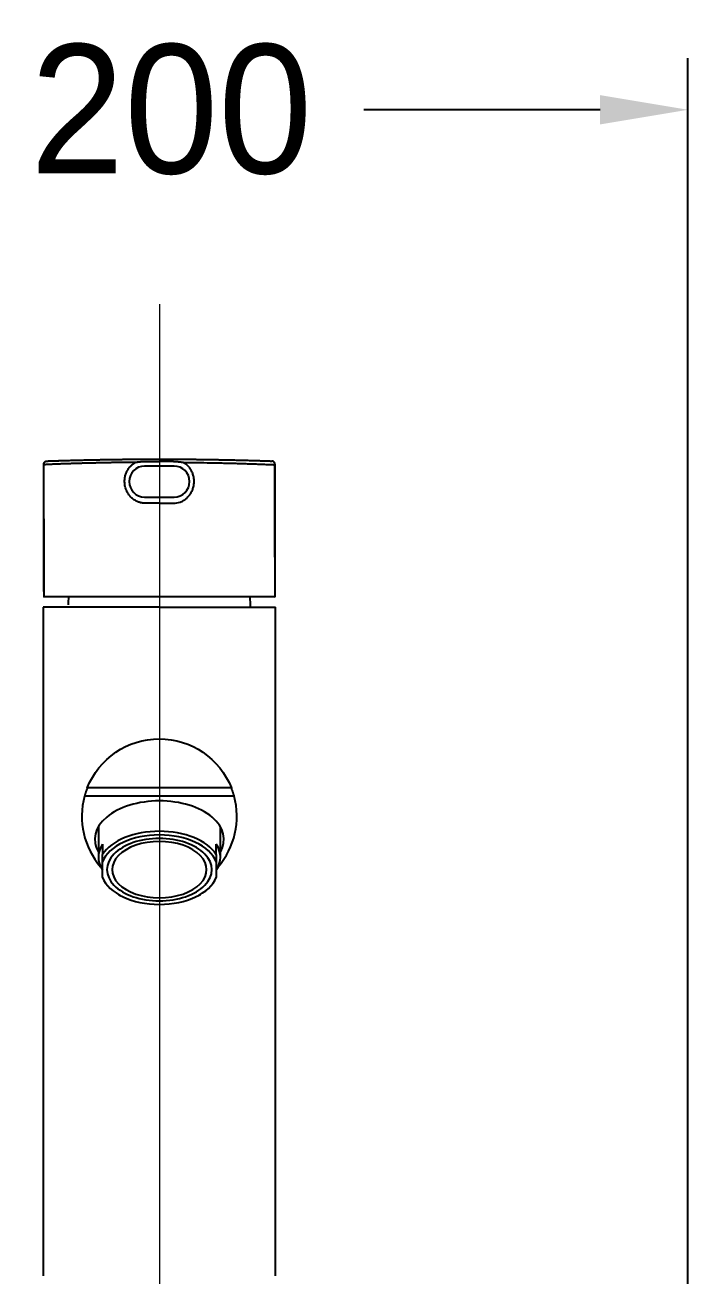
# Model space of a CAD drawing. Header units: millimetres. Extents: x 0 to 3746, y -67 to 2530.
# Drawn here: x 2378.7 to 2507, y 968.7 to 1210.9 of the extents above; entities that cross this region are included whole.
import ezdxf
from ezdxf.lldxf.tags import DXFTag

# ---------------------------------------------------------------- set-up
doc = ezdxf.new("R2010")
doc.units = ezdxf.units.MM
for name, color, linetype in [('내부선 및 부속', 4, 'Continuous'), ('중심선', 1, 'DASHED'), ('치수선', 7, 'Continuous')]:
    doc.layers.add(name, color=color, linetype=linetype)
doc.styles.add('____', font='')
doc.styles.get('____').set_extended_font_data('굴림')
tags = doc.linetypes.add('DASHED', pattern=[25.72, 12.86, -12.86]).pattern_tags.tags
tags[6:7] = [DXFTag(74, 4), DXFTag(75, 0), DXFTag(340, '0'), DXFTag(46, 0.0), DXFTag(50, 0.0), DXFTag(44, 0.0), DXFTag(45, 0.0)]
tags[4:5] = [DXFTag(74, 4), DXFTag(75, 0), DXFTag(340, '0'), DXFTag(46, 0.0), DXFTag(50, 0.0), DXFTag(44, 0.0), DXFTag(45, 0.0)]
doc.dimstyles.new('MSADIM', dxfattribs={"dimtxt": 33, "dimasz": 17, "dimexe": 10, "dimexo": 7.5, "dimgap": 10, "dimtad": 0, "dimtih": 1, "dimtoh": 1, "dimdec": 0, "dimzin": 1, "dimdsep": 46, "dimtxsty": '____', "dimcen": 11.25, "dimadec": 0, "dimazin": 0, "dimtfac": 1, "dimtdec": 0, "dimtix": 1, "dimtmove": 0, "dimatfit": 3, "dimfxl": 0, "dimtolj": 1, "dimtzin": 1, "dimarcsym": 0})

# ---------------------------------------------------------------- blocks, each defined once
blk = doc.blocks.new('*D4')
at = {"layer": '치수선', "color": 0, "linetype": 'Continuous', "lineweight": -2}
for p, q in [((2307.05, 936.34), (2307.05, 1204.47)), ((2507.05, 936.34), (2507.05, 1204.47)), ((2324.05, 1194.47), (2369.75, 1194.47)), ((2490.05, 1194.47), (2444.34, 1194.47))]:
    blk.add_line(p, q, dxfattribs=at)
at = {"layer": '치수선', "color": 0, "linetype": 'Continuous'}
for points in [[(2324.05, 1197.3), (2324.05, 1191.63), (2307.05, 1194.47)], [(2490.05, 1197.3), (2490.05, 1191.63), (2507.05, 1194.47)]]:
    blk.add_solid(points, dxfattribs=at)
at = {"layer": '치수선', "color": 0, "linetype": 'Continuous', "insert": (2407.05, 1194.47), "char_height": 25, "attachment_point": 5, "style": '____'}
blk.add_mtext('\\A1;200', dxfattribs=at)

msp = doc.modelspace()

# ---------------------------------------------------------------- linework, layer by layer
at = {"layer": '내부선 및 부속', "extrusion": (-1, -2.22045e-16, 6.12323e-17)}
for p, q in [((2382.97, 1126.47), (2382.97, 1126.47)), ((2426.51, 1126.47), (2426.51, 1126.47)), ((2407.59, 1125.49), (2401.89, 1125.49)), ((2401.89, 1119.49), (2407.59, 1119.49)), ((2404.74, 1098.19), (2382.24, 1098.19)), ((2382.24, 1098.19), (2382.24, 968.73)), ((2404.74, 1098.19), (2427.24, 1098.19)), ((2427.24, 968.73), (2427.24, 1098.19)), ((2418.69, 1063.2), (2390.79, 1063.2)), ((2419.23, 1061.59), (2390.26, 1061.59)), ((2392.94, 1055.7), (2392.94, 1049.79)), ((2416.54, 1049.79), (2416.54, 1055.7)), ((2393.74, 1052.33), (2393.74, 1050.32)), ((2415.74, 1050.32), (2415.74, 1052.33)), ((2393.74, 1045.84), (2393.74, 1048.92)), ((2415.74, 1048.92), (2415.74, 1045.84)), ((2396.81, 1042.58), (2397.15, 1042.39)), ((2412.33, 1042.39), (2412.67, 1042.58))]:
    msp.add_line(p, q, dxfattribs=at)
at = {"layer": '내부선 및 부속'}
for centre, radius, start, end in [((2401.89, 1122.49), 3, 90, 180), ((2407.59, 1122.49), 3, 0, 90), ((2401.89, 1122.49), 3, 180, 270), ((2407.59, 1122.49), 3, 270, 0), ((2415.45, 1098.09), 28.36, 175.7274, 178.8354), ((2394.03, 1098.09), 28.36, 0, 4.2714), ((2415.45, 1098.09), 28.36, 179.4001, 180), ((2404.74, 1057.69), 15, 164.9433, 220.7087), ((2404.74, 1057.69), 15, 319.2913, 15.0567)]:
    msp.add_arc(centre, radius, start, end, dxfattribs=at)
at = {"layer": '내부선 및 부속', "extrusion": (-6.12323e-17, -1.35963e-32, -1)}
for start, end in [(21.5255, 90), (90, 158.4745)]:
    msp.add_arc((-2404.74, 1057.69), 15, start, end, dxfattribs=at)
at = {"layer": '내부선 및 부속'}
for centre, major_axis, start_param, end_param in [((2404.74, 1053.24), (-12.5, 0), 4.712389, 6.619385), ((2404.74, 1053.24), (-12.5, 0), 2.805393, 4.712389), ((2404.74, 1047.78), (-11.8, 0), 4.712389, 5.912843), ((2404.74, 1047.38), (11.3, 0), 0.230941, 2.910651), ((2404.74, 1047.38), (10.15, 0), 1.570796, 4.712389), ((2404.74, 1047.78), (-11.8, 0), 3.511935, 4.712389), ((2404.74, 1047.38), (-10.15, 0), 1.570796, 4.712389), ((2404.74, 1049.79), (-11.8, 0), 5.912843, 6.653528), ((2404.74, 1047.38), (9.15, 0), 1.570796, 4.712389), ((2404.74, 1047.38), (-9.15, 0), 1.570796, 4.712389), ((2404.74, 1049.79), (-11.8, 0), 2.77125, 3.511935), ((2404.74, 1047.38), (11.3, 0), 3.372534, 6.052244), ((2404.74, 1047.78), (-11.8, 0), 0.834172, 0.834187), ((2404.74, 1047.78), (-11.8, 0), 2.307406, 2.30742)]:
    msp.add_ellipse(centre, major_axis=major_axis, ratio=0.595228, start_param=start_param, end_param=end_param, dxfattribs=at)
for points, knots in [([(2382.39, 1125.87), (2382.39, 1125.87), (2382.39, 1125.88), (2382.39, 1125.89), (2382.39, 1125.91), (2382.39, 1125.92), (2382.39, 1125.93), (2382.39, 1125.94), (2382.4, 1125.96), (2382.4, 1125.97), (2382.4, 1125.98), (2382.4, 1125.99), (2382.41, 1126), (2382.41, 1126.02), (2382.41, 1126.03), (2382.42, 1126.04), (2382.42, 1126.05), (2382.42, 1126.07), (2382.43, 1126.08), (2382.43, 1126.09), (2382.44, 1126.1), (2382.44, 1126.12), (2382.45, 1126.13), (2382.45, 1126.14), (2382.46, 1126.15), (2382.47, 1126.16), (2382.47, 1126.17), (2382.48, 1126.19), (2382.49, 1126.2), (2382.5, 1126.21), (2382.5, 1126.22), (2382.51, 1126.23), (2382.52, 1126.24), (2382.53, 1126.25), (2382.54, 1126.26), (2382.55, 1126.27), (2382.55, 1126.28), (2382.56, 1126.29), (2382.58, 1126.3), (2382.59, 1126.31), (2382.6, 1126.32), (2382.61, 1126.33), (2382.63, 1126.35), (2382.64, 1126.36), (2382.66, 1126.37), (2382.67, 1126.38), (2382.69, 1126.39), (2382.71, 1126.4), (2382.72, 1126.41), (2382.74, 1126.42), (2382.76, 1126.43), (2382.78, 1126.43), (2382.81, 1126.44), (2382.83, 1126.45), (2382.85, 1126.45), (2382.87, 1126.46), (2382.9, 1126.46), (2382.92, 1126.47), (2382.94, 1126.47), (2382.96, 1126.47), (2382.97, 1126.47)], [0, 0, 0, 0, 0.012764, 0.025613, 0.038546, 0.051561, 0.064659, 0.077839, 0.091102, 0.104447, 0.117876, 0.13139, 0.144988, 0.158669, 0.172428, 0.186262, 0.200166, 0.214137, 0.22817, 0.242262, 0.256408, 0.270605, 0.284848, 0.299135, 0.313462, 0.327825, 0.342221, 0.356647, 0.371101, 0.385579, 0.400079, 0.4146, 0.429139, 0.443696, 0.458268, 0.472854, 0.487452, 0.50302, 0.51932, 0.536344, 0.554085, 0.572531, 0.591669, 0.611483, 0.631954, 0.653061, 0.67478, 0.697081, 0.719933, 0.743303, 0.767167, 0.791509, 0.816307, 0.841538, 0.867172, 0.893176, 0.919511, 0.946129, 0.972979, 1, 1, 1, 1]), ([(2382.39, 1125.87), (2382.39, 1125.87), (2382.39, 1125.88), (2382.39, 1125.89), (2382.39, 1125.91), (2382.39, 1125.92), (2382.39, 1125.93), (2382.39, 1125.94), (2382.4, 1125.96), (2382.4, 1125.97), (2382.4, 1125.98), (2382.4, 1125.99), (2382.41, 1126.01), (2382.41, 1126.02), (2382.41, 1126.03), (2382.42, 1126.04), (2382.42, 1126.05), (2382.42, 1126.07), (2382.43, 1126.08), (2382.43, 1126.09), (2382.44, 1126.1), (2382.44, 1126.12), (2382.45, 1126.13), (2382.45, 1126.14), (2382.46, 1126.15), (2382.47, 1126.16), (2382.47, 1126.17), (2382.48, 1126.19), (2382.49, 1126.2), (2382.49, 1126.21), (2382.5, 1126.22), (2382.51, 1126.23), (2382.52, 1126.24), (2382.53, 1126.25), (2382.54, 1126.26), (2382.55, 1126.27), (2382.56, 1126.29), (2382.6, 1126.32), (2382.64, 1126.36), (2382.69, 1126.39), (2382.73, 1126.41), (2382.76, 1126.43), (2382.79, 1126.43), (2382.81, 1126.44), (2382.83, 1126.45), (2382.85, 1126.45), (2382.88, 1126.46), (2382.9, 1126.46), (2382.92, 1126.47), (2382.95, 1126.47), (2382.96, 1126.47), (2382.97, 1126.47)], [0, 0, 0, 0, 0.013002, 0.026054, 0.039157, 0.052311, 0.065518, 0.078777, 0.092088, 0.105453, 0.118872, 0.132344, 0.145872, 0.159454, 0.173092, 0.186785, 0.200535, 0.214342, 0.228206, 0.242127, 0.256106, 0.270143, 0.284239, 0.298395, 0.312609, 0.326883, 0.341218, 0.355613, 0.370069, 0.384586, 0.399165, 0.413806, 0.428509, 0.443274, 0.458103, 0.472994, 0.48795, 0.550223, 0.613074, 0.67652, 0.740579, 0.766472, 0.792376, 0.81829, 0.844216, 0.870152, 0.896099, 0.922058, 0.948027, 0.974008, 1, 1, 1, 1]), ([(2400.14, 1126.22), (2400.11, 1126.22), (2400.06, 1126.22), (2399.97, 1126.22), (2399.89, 1126.22), (2399.81, 1126.22), (2399.73, 1126.22), (2399.65, 1126.22), (2399.57, 1126.21), (2399.49, 1126.21), (2399.41, 1126.21), (2399.32, 1126.21), (2399.24, 1126.21), (2399.16, 1126.21), (2399.07, 1126.21), (2398.99, 1126.21), (2398.91, 1126.21), (2398.82, 1126.21), (2398.74, 1126.21), (2398.65, 1126.2), (2398.57, 1126.2), (2398.48, 1126.2), (2398.4, 1126.2), (2398.31, 1126.2), (2398.23, 1126.2), (2398.14, 1126.2), (2398.06, 1126.2), (2397.97, 1126.2), (2397.88, 1126.19), (2397.8, 1126.19), (2397.71, 1126.19), (2397.62, 1126.19), (2397.53, 1126.19), (2397.45, 1126.19), (2397.36, 1126.19), (2397.27, 1126.19), (2397.18, 1126.18), (2397.09, 1126.18), (2397, 1126.18), (2396.91, 1126.18), (2396.83, 1126.18), (2396.74, 1126.18), (2396.65, 1126.18), (2396.56, 1126.17), (2396.47, 1126.17), (2396.38, 1126.17), (2396.29, 1126.17), (2396.2, 1126.17), (2396.1, 1126.17), (2396.01, 1126.17), (2395.92, 1126.16), (2395.83, 1126.16), (2395.74, 1126.16), (2395.65, 1126.16), (2395.56, 1126.16), (2395.46, 1126.16), (2395.37, 1126.15), (2395.28, 1126.15), (2395.19, 1126.15), (2395.09, 1126.15), (2395, 1126.15), (2394.91, 1126.15), (2394.81, 1126.14), (2394.72, 1126.14), (2394.63, 1126.14), (2394.53, 1126.14), (2394.44, 1126.14), (2394.35, 1126.13), (2394.25, 1126.13), (2394.16, 1126.13), (2394.06, 1126.13), (2393.97, 1126.13), (2393.87, 1126.13), (2393.78, 1126.12), (2393.68, 1126.12), (2393.59, 1126.12), (2393.49, 1126.12), (2393.4, 1126.12), (2393.3, 1126.11), (2393.21, 1126.11), (2393.11, 1126.11), (2393.02, 1126.11), (2392.92, 1126.1), (2392.83, 1126.1), (2392.73, 1126.1), (2392.63, 1126.1), (2392.54, 1126.1), (2392.44, 1126.09), (2392.34, 1126.09), (2392.25, 1126.09), (2392.15, 1126.09), (2392.06, 1126.08), (2391.96, 1126.08), (2391.86, 1126.08), (2391.77, 1126.08), (2391.67, 1126.08), (2391.57, 1126.07), (2391.48, 1126.07), (2391.38, 1126.07), (2391.28, 1126.07), (2391.19, 1126.06), (2391.09, 1126.06), (2390.99, 1126.06), (2390.9, 1126.06), (2390.8, 1126.05), (2390.7, 1126.05), (2390.61, 1126.05), (2390.51, 1126.05), (2390.38, 1126.04), (2390.21, 1126.04), (2390.01, 1126.03), (2389.81, 1126.03), (2389.61, 1126.02), (2389.41, 1126.02), (2389.22, 1126.01), (2389.03, 1126.01), (2388.85, 1126), (2388.66, 1125.99), (2388.48, 1125.99), (2388.3, 1125.98), (2388.12, 1125.98), (2387.95, 1125.97), (2387.78, 1125.97), (2387.61, 1125.96), (2387.44, 1125.96), (2387.27, 1125.95), (2387.11, 1125.95), (2386.95, 1125.94), (2386.79, 1125.94), (2386.64, 1125.93), (2386.49, 1125.93), (2386.34, 1125.92), (2386.19, 1125.92), (2386.04, 1125.91), (2385.9, 1125.91), (2385.76, 1125.9), (2385.62, 1125.9), (2385.48, 1125.89), (2385.35, 1125.89), (2385.21, 1125.88), (2385.08, 1125.88), (2384.95, 1125.87), (2384.83, 1125.87), (2384.7, 1125.86), (2384.58, 1125.86), (2384.46, 1125.85), (2384.35, 1125.85), (2384.23, 1125.84), (2384.12, 1125.84), (2384, 1125.83), (2383.89, 1125.83), (2383.79, 1125.82), (2383.68, 1125.82), (2383.58, 1125.81), (2383.47, 1125.81), (2383.37, 1125.8), (2383.28, 1125.8), (2383.18, 1125.79), (2383.08, 1125.79), (2382.99, 1125.78), (2382.9, 1125.78), (2382.81, 1125.77), (2382.72, 1125.77), (2382.64, 1125.77), (2382.55, 1125.76), (2382.47, 1125.76), (2382.42, 1125.75), (2382.39, 1125.75)], [0, 0, 0, 0, 0.003672, 0.007358, 0.011058, 0.014773, 0.018502, 0.022246, 0.026004, 0.029777, 0.033564, 0.037366, 0.041181, 0.045012, 0.048857, 0.052716, 0.05659, 0.060478, 0.06438, 0.068297, 0.072229, 0.076174, 0.080135, 0.08411, 0.088099, 0.092103, 0.096121, 0.100153, 0.1042, 0.108262, 0.112338, 0.116428, 0.120533, 0.124653, 0.128786, 0.132935, 0.137097, 0.141275, 0.145466, 0.149673, 0.153893, 0.158128, 0.162378, 0.166642, 0.170921, 0.175214, 0.179521, 0.183843, 0.18818, 0.192531, 0.196896, 0.201276, 0.20567, 0.210079, 0.214503, 0.218941, 0.223393, 0.22786, 0.232342, 0.236837, 0.241348, 0.245873, 0.250412, 0.254966, 0.259535, 0.264118, 0.268715, 0.273328, 0.277954, 0.282595, 0.287251, 0.291921, 0.296606, 0.301305, 0.306019, 0.310748, 0.315491, 0.320248, 0.32502, 0.329807, 0.334608, 0.339424, 0.344255, 0.3491, 0.353959, 0.358834, 0.363723, 0.368626, 0.373544, 0.378477, 0.383425, 0.388387, 0.393363, 0.398355, 0.403361, 0.408382, 0.413417, 0.418468, 0.423533, 0.428612, 0.433707, 0.438816, 0.44394, 0.449079, 0.454232, 0.459401, 0.464584, 0.469781, 0.474994, 0.48607, 0.497076, 0.508011, 0.518875, 0.529669, 0.540392, 0.551045, 0.561626, 0.572137, 0.582578, 0.592947, 0.603246, 0.613474, 0.623631, 0.633717, 0.643732, 0.653677, 0.66355, 0.673352, 0.683083, 0.692743, 0.702332, 0.71185, 0.721296, 0.730672, 0.739976, 0.749209, 0.75837, 0.767461, 0.776479, 0.785427, 0.794303, 0.803108, 0.811842, 0.820504, 0.829095, 0.837614, 0.846062, 0.854438, 0.862743, 0.870977, 0.879138, 0.887229, 0.895248, 0.903195, 0.911071, 0.918875, 0.926608, 0.934269, 0.941859, 0.949377, 0.956824, 0.964199, 0.971502, 0.978734, 0.985894, 0.992983, 1, 1, 1, 1]), ([(2382.97, 1126.47), (2382.98, 1126.47), (2383.01, 1126.47), (2383.05, 1126.47), (2383.09, 1126.47), (2383.13, 1126.47), (2383.17, 1126.48), (2383.22, 1126.48), (2383.26, 1126.48), (2383.3, 1126.48), (2383.34, 1126.48), (2383.38, 1126.48), (2383.43, 1126.48), (2383.47, 1126.49), (2383.51, 1126.49), (2383.55, 1126.49), (2383.6, 1126.49), (2383.64, 1126.49), (2383.68, 1126.49), (2383.73, 1126.49), (2383.77, 1126.5), (2383.82, 1126.5), (2383.86, 1126.5), (2383.9, 1126.5), (2383.95, 1126.5), (2383.99, 1126.5), (2384.04, 1126.5), (2384.08, 1126.51), (2384.13, 1126.51), (2384.17, 1126.51), (2384.22, 1126.51), (2384.27, 1126.51), (2384.31, 1126.51), (2384.36, 1126.52), (2384.4, 1126.52), (2384.45, 1126.52), (2384.5, 1126.52), (2384.54, 1126.52), (2384.59, 1126.52), (2384.64, 1126.52), (2384.68, 1126.53), (2384.73, 1126.53), (2384.78, 1126.53), (2384.83, 1126.53), (2384.87, 1126.53), (2384.92, 1126.53), (2384.97, 1126.53), (2385.02, 1126.54), (2385.07, 1126.54), (2385.12, 1126.54), (2385.17, 1126.54), (2385.21, 1126.54), (2385.26, 1126.54), (2385.31, 1126.55), (2385.36, 1126.55), (2385.41, 1126.55), (2385.46, 1126.55), (2385.51, 1126.55), (2385.56, 1126.55), (2385.61, 1126.55), (2385.66, 1126.56), (2385.71, 1126.56), (2385.77, 1126.56), (2385.82, 1126.56), (2385.87, 1126.56), (2385.92, 1126.56), (2385.97, 1126.57), (2386.02, 1126.57), (2386.08, 1126.57), (2386.13, 1126.57), (2386.18, 1126.57), (2386.23, 1126.57), (2386.28, 1126.57), (2386.34, 1126.58), (2386.39, 1126.58), (2386.44, 1126.58), (2386.5, 1126.58), (2386.55, 1126.58), (2386.6, 1126.58), (2386.66, 1126.59), (2386.71, 1126.59), (2386.77, 1126.59), (2386.82, 1126.59), (2386.88, 1126.59), (2386.93, 1126.59), (2386.98, 1126.59), (2387.22, 1126.6), (2387.63, 1126.61), (2388.24, 1126.63), (2388.87, 1126.64), (2389.52, 1126.66), (2390.18, 1126.68), (2390.86, 1126.69), (2391.55, 1126.71), (2392.25, 1126.72), (2392.97, 1126.73), (2393.7, 1126.75), (2394.45, 1126.76), (2395.2, 1126.77), (2395.96, 1126.78), (2396.72, 1126.79), (2397.5, 1126.8), (2398.07, 1126.81), (2398.44, 1126.81), (2398.6, 1126.81), (2398.76, 1126.82), (2398.92, 1126.82), (2399.07, 1126.82), (2399.23, 1126.82), (2399.39, 1126.82), (2399.55, 1126.82), (2399.71, 1126.82), (2399.87, 1126.82), (2400.03, 1126.83), (2400.19, 1126.83), (2400.35, 1126.83), (2400.51, 1126.83), (2400.67, 1126.83), (2400.83, 1126.83), (2400.99, 1126.83), (2401.15, 1126.83), (2401.31, 1126.83), (2401.47, 1126.83), (2401.64, 1126.84), (2401.8, 1126.84), (2401.96, 1126.84), (2402.12, 1126.84), (2402.28, 1126.84), (2402.45, 1126.84), (2402.61, 1126.84), (2402.77, 1126.84), (2402.93, 1126.84), (2403.1, 1126.84), (2403.26, 1126.84), (2403.42, 1126.84), (2403.59, 1126.84), (2403.75, 1126.84), (2403.92, 1126.84), (2404.08, 1126.84), (2404.25, 1126.84), (2404.41, 1126.84), (2404.58, 1126.84), (2404.69, 1126.84), (2404.74, 1126.84)], [0, 0, 0, 0, 0.002964, 0.005926, 0.008887, 0.011846, 0.014804, 0.017761, 0.020716, 0.02367, 0.026623, 0.029574, 0.032524, 0.035473, 0.038421, 0.041367, 0.044313, 0.047257, 0.0502, 0.053142, 0.056083, 0.059023, 0.061963, 0.064901, 0.067838, 0.070774, 0.073709, 0.076644, 0.079578, 0.08251, 0.085442, 0.088374, 0.091304, 0.094234, 0.097163, 0.100092, 0.10302, 0.105947, 0.108874, 0.1118, 0.114726, 0.117651, 0.120575, 0.1235, 0.126424, 0.129347, 0.13227, 0.135193, 0.138115, 0.141037, 0.143959, 0.146881, 0.149802, 0.152723, 0.155645, 0.158566, 0.161486, 0.164407, 0.167328, 0.170249, 0.173169, 0.17609, 0.179011, 0.181932, 0.184853, 0.187774, 0.190695, 0.193617, 0.196538, 0.19946, 0.202382, 0.205305, 0.208228, 0.211151, 0.214074, 0.216998, 0.219922, 0.222847, 0.225772, 0.228698, 0.231624, 0.234551, 0.237479, 0.240407, 0.243335, 0.246265, 0.249195, 0.280337, 0.311452, 0.34257, 0.373723, 0.404959, 0.436212, 0.467513, 0.498895, 0.530271, 0.561594, 0.592894, 0.624203, 0.655437, 0.686651, 0.717876, 0.749145, 0.755401, 0.761654, 0.767906, 0.774156, 0.780403, 0.78665, 0.792895, 0.79914, 0.805384, 0.811627, 0.817871, 0.824114, 0.830358, 0.836603, 0.842848, 0.849095, 0.855343, 0.861592, 0.867844, 0.874097, 0.880353, 0.886612, 0.892873, 0.899138, 0.905406, 0.911678, 0.917953, 0.924233, 0.930517, 0.936805, 0.943099, 0.949398, 0.955702, 0.962011, 0.968327, 0.974648, 0.980976, 0.98731, 0.993652, 1, 1, 1, 1]), ([(2402.03, 1118.3), (2402.02, 1118.3), (2402, 1118.3), (2401.97, 1118.3), (2401.94, 1118.3), (2401.91, 1118.3), (2401.88, 1118.3), (2401.85, 1118.31), (2401.82, 1118.31), (2401.8, 1118.31), (2401.77, 1118.31), (2401.74, 1118.31), (2401.71, 1118.32), (2401.68, 1118.32), (2401.65, 1118.32), (2401.62, 1118.32), (2401.59, 1118.33), (2401.57, 1118.33), (2401.54, 1118.33), (2401.51, 1118.34), (2401.48, 1118.34), (2401.45, 1118.35), (2401.42, 1118.35), (2401.4, 1118.36), (2401.37, 1118.36), (2401.34, 1118.37), (2401.31, 1118.37), (2401.28, 1118.38), (2401.25, 1118.38), (2401.23, 1118.39), (2401.2, 1118.39), (2401.17, 1118.4), (2401.14, 1118.41), (2401.11, 1118.41), (2401.09, 1118.42), (2401.06, 1118.43), (2401.03, 1118.44), (2401, 1118.44), (2400.97, 1118.45), (2400.95, 1118.46), (2400.92, 1118.47), (2400.89, 1118.48), (2400.86, 1118.49), (2400.84, 1118.49), (2400.81, 1118.5), (2400.78, 1118.51), (2400.75, 1118.52), (2400.63, 1118.57), (2400.41, 1118.66), (2400.11, 1118.81), (2399.82, 1118.99), (2399.55, 1119.2), (2399.29, 1119.43), (2399.06, 1119.68), (2398.84, 1119.95), (2398.63, 1120.27), (2398.42, 1120.65), (2398.25, 1121.08), (2398.12, 1121.53), (2398.04, 1121.99), (2398.01, 1122.46), (2398.02, 1122.89), (2398.07, 1123.27), (2398.14, 1123.61), (2398.24, 1123.94), (2398.37, 1124.27), (2398.52, 1124.57), (2398.69, 1124.87), (2398.88, 1125.15), (2399.04, 1125.34), (2399.15, 1125.45), (2399.19, 1125.5), (2399.24, 1125.54), (2399.28, 1125.59), (2399.33, 1125.63), (2399.37, 1125.67), (2399.42, 1125.71), (2399.47, 1125.76), (2399.51, 1125.8), (2399.56, 1125.84), (2399.61, 1125.87), (2399.66, 1125.91), (2399.71, 1125.95), (2399.76, 1125.99), (2399.81, 1126.02), (2399.87, 1126.06), (2399.92, 1126.09), (2399.97, 1126.12), (2400.03, 1126.16), (2400.08, 1126.19), (2400.12, 1126.21), (2400.14, 1126.22)], [0, 0, 0, 0, 0.002658, 0.005314, 0.007968, 0.010619, 0.013269, 0.015916, 0.018562, 0.021206, 0.023848, 0.02649, 0.029129, 0.031768, 0.034406, 0.037042, 0.039678, 0.042314, 0.044949, 0.047583, 0.050218, 0.052852, 0.055486, 0.058121, 0.060756, 0.063391, 0.066027, 0.068664, 0.071301, 0.073939, 0.076579, 0.07922, 0.081862, 0.084506, 0.087151, 0.089798, 0.092447, 0.095098, 0.097751, 0.100407, 0.103065, 0.105725, 0.108388, 0.111054, 0.113723, 0.116395, 0.11907, 0.121749, 0.152939, 0.184005, 0.215157, 0.246605, 0.278292, 0.3098, 0.341343, 0.373138, 0.415702, 0.457931, 0.500353, 0.543038, 0.585266, 0.627561, 0.659344, 0.690857, 0.72231, 0.753911, 0.785189, 0.816248, 0.847291, 0.87852, 0.884373, 0.89021, 0.896033, 0.901844, 0.907642, 0.913431, 0.919211, 0.924983, 0.93075, 0.936512, 0.942271, 0.948028, 0.953785, 0.959543, 0.965303, 0.971068, 0.976838, 0.982614, 0.988399, 0.994194, 1, 1, 1, 1]), ([(2400.14, 1126.22), (2400.15, 1126.22), (2400.18, 1126.23), (2400.22, 1126.24), (2400.26, 1126.24), (2400.31, 1126.25), (2400.35, 1126.26), (2400.4, 1126.27), (2400.44, 1126.27), (2400.48, 1126.28), (2400.53, 1126.29), (2400.57, 1126.29), (2400.62, 1126.3), (2400.66, 1126.3), (2400.71, 1126.31), (2400.75, 1126.32), (2400.8, 1126.32), (2400.85, 1126.33), (2400.89, 1126.33), (2400.94, 1126.34), (2400.98, 1126.34), (2401.03, 1126.34), (2401.08, 1126.35), (2401.13, 1126.35), (2401.17, 1126.36), (2401.22, 1126.36), (2401.27, 1126.36), (2401.32, 1126.37), (2401.37, 1126.37), (2401.41, 1126.37), (2401.46, 1126.38), (2401.51, 1126.38), (2401.56, 1126.38), (2401.61, 1126.38), (2401.66, 1126.38), (2401.71, 1126.38), (2401.76, 1126.39), (2401.81, 1126.39), (2401.86, 1126.39), (2401.91, 1126.39), (2401.96, 1126.39), (2402, 1126.39), (2402.01, 1126.39)], [0, 0, 0, 0, 0.023127, 0.046347, 0.06966, 0.093066, 0.116565, 0.140157, 0.163843, 0.187622, 0.211494, 0.235461, 0.259521, 0.283676, 0.307926, 0.332271, 0.356712, 0.381248, 0.405881, 0.43061, 0.455436, 0.48036, 0.505382, 0.530502, 0.555721, 0.58104, 0.606458, 0.631976, 0.657595, 0.683315, 0.709137, 0.73506, 0.761086, 0.787215, 0.813448, 0.839784, 0.866224, 0.892769, 0.919418, 0.946173, 0.973033, 1, 1, 1, 1]), ([(2404.74, 1126.84), (2404.77, 1126.84), (2404.82, 1126.84), (2404.9, 1126.84), (2404.97, 1126.84), (2405.05, 1126.84), (2405.13, 1126.84), (2405.21, 1126.84), (2405.28, 1126.84), (2405.36, 1126.84), (2405.44, 1126.84), (2405.52, 1126.84), (2405.59, 1126.84), (2405.67, 1126.84), (2405.75, 1126.84), (2405.82, 1126.84), (2405.9, 1126.84), (2405.98, 1126.84), (2406.06, 1126.84), (2406.13, 1126.84), (2406.21, 1126.84), (2406.29, 1126.84), (2406.36, 1126.84), (2406.44, 1126.84), (2406.52, 1126.84), (2406.59, 1126.84), (2406.67, 1126.84), (2406.75, 1126.84), (2406.82, 1126.84), (2406.9, 1126.84), (2406.98, 1126.84), (2407.05, 1126.84), (2407.13, 1126.84), (2407.21, 1126.84), (2407.28, 1126.84), (2407.36, 1126.84), (2407.44, 1126.84), (2407.51, 1126.84), (2407.59, 1126.84), (2407.66, 1126.84), (2407.74, 1126.84), (2407.82, 1126.84), (2407.89, 1126.84), (2407.97, 1126.84), (2408.04, 1126.83), (2408.12, 1126.83), (2408.2, 1126.83), (2408.27, 1126.83), (2408.35, 1126.83), (2408.42, 1126.83), (2408.5, 1126.83), (2408.57, 1126.83), (2408.65, 1126.83), (2408.73, 1126.83), (2408.8, 1126.83), (2408.88, 1126.83), (2408.95, 1126.83), (2409.03, 1126.83), (2409.1, 1126.83), (2409.18, 1126.83), (2409.25, 1126.83), (2409.33, 1126.83), (2409.4, 1126.83), (2409.48, 1126.83), (2409.55, 1126.83), (2409.63, 1126.82), (2409.7, 1126.82), (2409.78, 1126.82), (2409.85, 1126.82), (2409.93, 1126.82), (2410, 1126.82), (2410.08, 1126.82), (2410.15, 1126.82), (2410.23, 1126.82), (2410.3, 1126.82), (2410.38, 1126.82), (2410.45, 1126.82), (2410.53, 1126.82), (2410.6, 1126.82), (2410.68, 1126.82), (2410.75, 1126.81), (2410.82, 1126.81), (2410.9, 1126.81), (2410.97, 1126.81), (2411.05, 1126.81), (2411.12, 1126.81), (2411.43, 1126.81), (2411.98, 1126.8), (2412.76, 1126.79), (2413.52, 1126.78), (2414.28, 1126.77), (2415.03, 1126.76), (2415.78, 1126.75), (2416.51, 1126.73), (2417.23, 1126.72), (2417.93, 1126.71), (2418.62, 1126.69), (2419.3, 1126.68), (2419.96, 1126.66), (2420.61, 1126.64), (2421.24, 1126.63), (2421.85, 1126.61), (2422.28, 1126.6), (2422.56, 1126.59), (2422.67, 1126.59), (2422.79, 1126.59), (2422.9, 1126.58), (2423.02, 1126.58), (2423.13, 1126.58), (2423.24, 1126.57), (2423.35, 1126.57), (2423.46, 1126.57), (2423.57, 1126.56), (2423.68, 1126.56), (2423.79, 1126.56), (2423.9, 1126.55), (2424.01, 1126.55), (2424.11, 1126.55), (2424.22, 1126.54), (2424.32, 1126.54), (2424.42, 1126.54), (2424.53, 1126.53), (2424.63, 1126.53), (2424.73, 1126.53), (2424.83, 1126.52), (2424.93, 1126.52), (2425.03, 1126.52), (2425.13, 1126.51), (2425.23, 1126.51), (2425.32, 1126.51), (2425.42, 1126.51), (2425.51, 1126.5), (2425.61, 1126.5), (2425.7, 1126.5), (2425.8, 1126.49), (2425.89, 1126.49), (2425.98, 1126.49), (2426.07, 1126.48), (2426.16, 1126.48), (2426.25, 1126.48), (2426.34, 1126.47), (2426.42, 1126.47), (2426.48, 1126.47), (2426.51, 1126.47)], [0, 0, 0, 0, 0.002988, 0.005974, 0.008959, 0.011943, 0.014925, 0.017905, 0.020884, 0.023861, 0.026837, 0.029812, 0.032785, 0.035757, 0.038728, 0.041697, 0.044666, 0.047633, 0.050598, 0.053563, 0.056526, 0.059488, 0.06245, 0.06541, 0.068369, 0.071327, 0.074284, 0.07724, 0.080195, 0.083149, 0.086102, 0.089054, 0.092006, 0.094957, 0.097907, 0.100856, 0.103804, 0.106752, 0.109699, 0.112645, 0.115591, 0.118536, 0.12148, 0.124424, 0.127368, 0.130311, 0.133253, 0.136195, 0.139137, 0.142078, 0.145019, 0.147959, 0.150899, 0.153839, 0.156778, 0.159718, 0.162657, 0.165595, 0.168534, 0.171473, 0.174411, 0.177349, 0.180288, 0.183226, 0.186164, 0.189102, 0.192041, 0.194979, 0.197917, 0.200856, 0.203795, 0.206734, 0.209673, 0.212612, 0.215552, 0.218491, 0.221432, 0.224372, 0.227313, 0.230254, 0.233196, 0.236138, 0.23908, 0.242023, 0.244967, 0.247911, 0.250855, 0.282114, 0.313336, 0.344554, 0.375797, 0.407096, 0.438393, 0.469719, 0.501106, 0.532477, 0.563774, 0.595031, 0.626277, 0.657419, 0.688533, 0.719652, 0.750806, 0.75703, 0.763252, 0.769471, 0.775688, 0.781902, 0.788115, 0.794326, 0.800535, 0.806744, 0.812951, 0.819158, 0.825364, 0.83157, 0.837777, 0.843983, 0.850191, 0.856399, 0.862608, 0.868819, 0.875031, 0.881245, 0.887461, 0.89368, 0.899901, 0.906125, 0.912352, 0.918583, 0.924817, 0.931055, 0.937297, 0.943544, 0.949795, 0.956051, 0.962312, 0.968579, 0.974851, 0.981129, 0.987413, 0.993703, 1, 1, 1, 1]), ([(2407.45, 1118.3), (2407.9, 1118.3), (2408.34, 1118.38), (2408.96, 1118.61), (2409.16, 1118.7), (2409.55, 1118.92), (2409.92, 1119.18), (2410.41, 1119.65), (2410.82, 1120.2), (2411.14, 1120.82), (2411.36, 1121.48), (2411.47, 1122.18), (2411.47, 1122.89), (2411.36, 1123.58), (2411.14, 1124.24), (2410.82, 1124.86), (2410.27, 1125.58), (2409.74, 1126), (2409.34, 1126.22)], [0, 0, 0, 0, 0.125, 0.125, 0.1875, 0.1875, 0.25, 0.3125, 0.375, 0.4375, 0.5, 0.5625, 0.625, 0.6875, 0.75, 0.8125, 0.875, 1, 1, 1, 1]), ([(2407.47, 1126.39), (2407.48, 1126.39), (2407.52, 1126.39), (2407.57, 1126.39), (2407.62, 1126.39), (2407.67, 1126.39), (2407.72, 1126.39), (2407.77, 1126.38), (2407.82, 1126.38), (2407.87, 1126.38), (2407.92, 1126.38), (2407.97, 1126.38), (2408.02, 1126.38), (2408.07, 1126.37), (2408.11, 1126.37), (2408.16, 1126.37), (2408.21, 1126.36), (2408.26, 1126.36), (2408.31, 1126.36), (2408.35, 1126.35), (2408.4, 1126.35), (2408.45, 1126.34), (2408.5, 1126.34), (2408.54, 1126.34), (2408.59, 1126.33), (2408.64, 1126.33), (2408.68, 1126.32), (2408.73, 1126.32), (2408.77, 1126.31), (2408.82, 1126.3), (2408.86, 1126.3), (2408.91, 1126.29), (2408.95, 1126.29), (2409, 1126.28), (2409.04, 1126.27), (2409.09, 1126.27), (2409.13, 1126.26), (2409.17, 1126.25), (2409.22, 1126.24), (2409.26, 1126.24), (2409.3, 1126.23), (2409.33, 1126.22), (2409.34, 1126.22)], [0, 0, 0, 0, 0.026967, 0.053828, 0.080583, 0.107233, 0.133777, 0.160218, 0.186554, 0.212787, 0.238916, 0.264942, 0.290866, 0.316688, 0.342408, 0.368027, 0.393545, 0.418963, 0.444282, 0.469501, 0.494621, 0.519643, 0.544567, 0.569393, 0.594122, 0.618755, 0.643291, 0.667732, 0.692077, 0.716326, 0.740481, 0.764542, 0.788508, 0.812381, 0.836159, 0.859844, 0.883436, 0.906935, 0.930341, 0.953653, 0.976873, 1, 1, 1, 1]), ([(2409.34, 1126.22), (2409.8, 1126.22), (2410.48, 1126.21), (2411.16, 1126.2), (2411.6, 1126.2), (2412.71, 1126.18), (2413.8, 1126.16), (2415.08, 1126.14), (2415.5, 1126.13), (2416.34, 1126.11), (2416.75, 1126.1), (2417.57, 1126.08), (2417.98, 1126.07), (2418.57, 1126.06), (2418.77, 1126.05), (2419.15, 1126.04), (2419.35, 1126.04), (2419.92, 1126.02), (2420.29, 1126.01), (2421.02, 1125.99), (2421.38, 1125.97), (2422.08, 1125.95), (2422.42, 1125.94), (2422.92, 1125.92), (2423.09, 1125.92), (2423.41, 1125.9), (2423.57, 1125.9), (2424.05, 1125.88), (2424.36, 1125.87), (2424.82, 1125.85), (2424.96, 1125.84), (2425.25, 1125.83), (2425.4, 1125.83), (2425.82, 1125.81), (2426.09, 1125.8), (2426.6, 1125.78), (2426.85, 1125.77), (2427.09, 1125.75)], [0, 0, 0, 0, 0.0625, 0.09375, 0.09375, 0.125, 0.25, 0.25, 0.3125, 0.3125, 0.375, 0.375, 0.4375, 0.4375, 0.46875, 0.46875, 0.5, 0.5, 0.5625, 0.5625, 0.625, 0.625, 0.6875, 0.6875, 0.71875, 0.71875, 0.75, 0.75, 0.8125, 0.8125, 0.84375, 0.84375, 0.875, 0.875, 0.9375, 0.9375, 1, 1, 1, 1]), ([(2427.09, 1125.87), (2427.09, 1125.87), (2427.09, 1125.88), (2427.09, 1125.89), (2427.09, 1125.91), (2427.09, 1125.92), (2427.09, 1125.93), (2427.09, 1125.94), (2427.08, 1125.96), (2427.08, 1125.97), (2427.08, 1125.98), (2427.08, 1125.99), (2427.08, 1126.01), (2427.07, 1126.02), (2427.07, 1126.03), (2427.07, 1126.04), (2427.06, 1126.06), (2427.06, 1126.07), (2427.05, 1126.08), (2427.05, 1126.09), (2427.04, 1126.1), (2427.04, 1126.12), (2427.03, 1126.13), (2427.03, 1126.14), (2427.02, 1126.15), (2427.01, 1126.16), (2427.01, 1126.17), (2427, 1126.19), (2426.99, 1126.2), (2426.99, 1126.21), (2426.98, 1126.22), (2426.97, 1126.23), (2426.96, 1126.24), (2426.95, 1126.25), (2426.94, 1126.26), (2426.94, 1126.27), (2426.92, 1126.29), (2426.89, 1126.32), (2426.84, 1126.36), (2426.79, 1126.39), (2426.75, 1126.41), (2426.72, 1126.43), (2426.7, 1126.43), (2426.67, 1126.44), (2426.65, 1126.45), (2426.63, 1126.45), (2426.6, 1126.46), (2426.58, 1126.46), (2426.56, 1126.47), (2426.54, 1126.47), (2426.52, 1126.47), (2426.51, 1126.47)], [0, 0, 0, 0, 0.012988, 0.026027, 0.039118, 0.05226, 0.065455, 0.078702, 0.092003, 0.105357, 0.118766, 0.132229, 0.145747, 0.159321, 0.172951, 0.186637, 0.20038, 0.21418, 0.228037, 0.241953, 0.255927, 0.26996, 0.284052, 0.298204, 0.312415, 0.326687, 0.34102, 0.355414, 0.369869, 0.384386, 0.398965, 0.413607, 0.428311, 0.443079, 0.45791, 0.472805, 0.487764, 0.549955, 0.612782, 0.676263, 0.740414, 0.766322, 0.792242, 0.818173, 0.844114, 0.870067, 0.896031, 0.922006, 0.947993, 0.973991, 1, 1, 1, 1]), ([(2427.09, 1125.87), (2427.09, 1125.87), (2427.09, 1125.88), (2427.09, 1125.89), (2427.09, 1125.91), (2427.09, 1125.92), (2427.09, 1125.93), (2427.09, 1125.94), (2427.08, 1125.96), (2427.08, 1125.97), (2427.08, 1125.98), (2427.08, 1125.99), (2427.07, 1126), (2427.07, 1126.02), (2427.07, 1126.03), (2427.06, 1126.04), (2427.06, 1126.05), (2427.06, 1126.07), (2427.05, 1126.08), (2427.05, 1126.09), (2427.04, 1126.1), (2427.04, 1126.12), (2427.03, 1126.13), (2427.03, 1126.14), (2427.02, 1126.15), (2427.01, 1126.16), (2427.01, 1126.17), (2427, 1126.19), (2426.99, 1126.2), (2426.98, 1126.21), (2426.98, 1126.22), (2426.97, 1126.23), (2426.96, 1126.24), (2426.95, 1126.25), (2426.94, 1126.26), (2426.93, 1126.27), (2426.93, 1126.28), (2426.92, 1126.29), (2426.9, 1126.3), (2426.89, 1126.31), (2426.88, 1126.32), (2426.87, 1126.34), (2426.85, 1126.35), (2426.84, 1126.36), (2426.82, 1126.37), (2426.81, 1126.38), (2426.79, 1126.39), (2426.77, 1126.4), (2426.75, 1126.41), (2426.73, 1126.42), (2426.71, 1126.43), (2426.69, 1126.43), (2426.67, 1126.44), (2426.65, 1126.45), (2426.63, 1126.45), (2426.61, 1126.46), (2426.58, 1126.46), (2426.56, 1126.47), (2426.54, 1126.47), (2426.52, 1126.47), (2426.51, 1126.47)], [0, 0, 0, 0, 0.012772, 0.025629, 0.03857, 0.051593, 0.064699, 0.077886, 0.091156, 0.104507, 0.117941, 0.131459, 0.145061, 0.158746, 0.172509, 0.186348, 0.200257, 0.214233, 0.228272, 0.242369, 0.256521, 0.270724, 0.284974, 0.299267, 0.3136, 0.327969, 0.342371, 0.356803, 0.371262, 0.385745, 0.40025, 0.414775, 0.429318, 0.443878, 0.458452, 0.47304, 0.487639, 0.503597, 0.520249, 0.537587, 0.555603, 0.574286, 0.593623, 0.613597, 0.634191, 0.655382, 0.677147, 0.699457, 0.722282, 0.745588, 0.769356, 0.793569, 0.818206, 0.843246, 0.868659, 0.894414, 0.920472, 0.946791, 0.973319, 1, 1, 1, 1]), ([(2382.37, 1107.37), (2382.37, 1107.44), (2382.37, 1107.58), (2382.37, 1107.79), (2382.37, 1107.99), (2382.37, 1108.2), (2382.37, 1108.4), (2382.37, 1108.61), (2382.37, 1108.81), (2382.37, 1109.02), (2382.37, 1109.22), (2382.37, 1109.43), (2382.37, 1109.63), (2382.37, 1109.83), (2382.37, 1110.04), (2382.37, 1110.24), (2382.37, 1110.44), (2382.37, 1110.64), (2382.37, 1110.84), (2382.37, 1111.04), (2382.37, 1111.25), (2382.37, 1111.45), (2382.37, 1111.65), (2382.37, 1111.85), (2382.37, 1112.05), (2382.37, 1112.25), (2382.37, 1112.44), (2382.37, 1112.64), (2382.37, 1112.84), (2382.37, 1113.04), (2382.37, 1113.24), (2382.37, 1113.44), (2382.37, 1113.63), (2382.37, 1113.83), (2382.37, 1114.03), (2382.37, 1114.22), (2382.37, 1114.42), (2382.37, 1114.61), (2382.37, 1114.81), (2382.37, 1115), (2382.37, 1115.2), (2382.37, 1115.39), (2382.37, 1115.59), (2382.37, 1115.78), (2382.38, 1115.97), (2382.38, 1116.17), (2382.38, 1116.36), (2382.38, 1116.55), (2382.38, 1116.74), (2382.38, 1116.93), (2382.38, 1117.13), (2382.38, 1117.32), (2382.38, 1117.51), (2382.38, 1117.7), (2382.38, 1117.89), (2382.38, 1118.08), (2382.38, 1118.27), (2382.38, 1118.45), (2382.38, 1118.64), (2382.38, 1118.83), (2382.38, 1119.02), (2382.38, 1119.21), (2382.38, 1119.4), (2382.38, 1119.58), (2382.38, 1119.77), (2382.38, 1119.96), (2382.38, 1120.14), (2382.38, 1120.33), (2382.38, 1120.51), (2382.38, 1120.7), (2382.38, 1120.88), (2382.38, 1121.07), (2382.38, 1121.25), (2382.38, 1121.43), (2382.38, 1121.62), (2382.38, 1121.8), (2382.38, 1121.98), (2382.38, 1122.17), (2382.38, 1122.35), (2382.39, 1122.53), (2382.39, 1122.71), (2382.39, 1122.89), (2382.39, 1123.07), (2382.39, 1123.25), (2382.39, 1123.43), (2382.39, 1123.61), (2382.39, 1123.79), (2382.39, 1123.97), (2382.39, 1124.15), (2382.39, 1124.33), (2382.39, 1124.51), (2382.39, 1124.69), (2382.39, 1124.86), (2382.39, 1125.04), (2382.39, 1125.22), (2382.39, 1125.39), (2382.39, 1125.57), (2382.39, 1125.69), (2382.39, 1125.75)], [0, 0, 0, 0, 0.01106, 0.022107, 0.033141, 0.044161, 0.055168, 0.066161, 0.077142, 0.088108, 0.099062, 0.110002, 0.120929, 0.131842, 0.142743, 0.153629, 0.164502, 0.175362, 0.186209, 0.197042, 0.207861, 0.218667, 0.22946, 0.240239, 0.251005, 0.261757, 0.272496, 0.283222, 0.293933, 0.304632, 0.315316, 0.325988, 0.336645, 0.34729, 0.35792, 0.368537, 0.379141, 0.389731, 0.400307, 0.41087, 0.421419, 0.431955, 0.442477, 0.452985, 0.46348, 0.473961, 0.484429, 0.494882, 0.505322, 0.515749, 0.526162, 0.536561, 0.546946, 0.557318, 0.567676, 0.578021, 0.588351, 0.598668, 0.608971, 0.619261, 0.629536, 0.639798, 0.650046, 0.660281, 0.670501, 0.680708, 0.690901, 0.70108, 0.711246, 0.721397, 0.731535, 0.741659, 0.751769, 0.761865, 0.771948, 0.782016, 0.792071, 0.802111, 0.812138, 0.822151, 0.83215, 0.842135, 0.852107, 0.862064, 0.872007, 0.881937, 0.891852, 0.901754, 0.911641, 0.921515, 0.931375, 0.94122, 0.951052, 0.96087, 0.970673, 0.980463, 0.990238, 1, 1, 1, 1]), ([(2382.38, 1115.28), (2382.38, 1116.16), (2382.38, 1117.04), (2382.38, 1118.79), (2382.39, 1119.67), (2382.39, 1122.29), (2382.39, 1124.02), (2382.39, 1125.75)], [0, 0, 0, 0, 0.25, 0.25, 0.5, 0.5, 1, 1, 1, 1]), ([(2382.39, 1125.87), (2382.39, 1125.85), (2382.39, 1125.83), (2382.39, 1125.79), (2382.39, 1125.77), (2382.39, 1125.75)], [0, 0, 0, 0, 0.5, 0.5, 1, 1, 1, 1]), ([(2427.09, 1125.87), (2427.09, 1125.85), (2427.09, 1125.83), (2427.09, 1125.79), (2427.09, 1125.77), (2427.09, 1125.75)], [0, 0, 0, 0, 0.5, 0.5, 1, 1, 1, 1]), ([(2427.12, 1107.37), (2427.12, 1107.46), (2427.12, 1107.64), (2427.12, 1107.91), (2427.11, 1108.19), (2427.11, 1108.46), (2427.11, 1108.74), (2427.11, 1109.02), (2427.11, 1109.3), (2427.11, 1109.58), (2427.11, 1109.87), (2427.11, 1110.15), (2427.11, 1110.44), (2427.11, 1110.73), (2427.11, 1111.03), (2427.11, 1111.32), (2427.11, 1111.62), (2427.11, 1112.12), (2427.11, 1112.86), (2427.11, 1113.84), (2427.11, 1114.88), (2427.1, 1115.98), (2427.1, 1116.84), (2427.1, 1117.43), (2427.1, 1117.75), (2427.1, 1118.06), (2427.1, 1118.38), (2427.1, 1118.7), (2427.1, 1119.02), (2427.1, 1119.34), (2427.1, 1119.67), (2427.1, 1119.99), (2427.1, 1120.32), (2427.1, 1120.65), (2427.1, 1120.98), (2427.1, 1121.31), (2427.1, 1121.64), (2427.1, 1121.97), (2427.1, 1122.31), (2427.1, 1122.65), (2427.09, 1122.99), (2427.09, 1123.33), (2427.09, 1123.67), (2427.09, 1124.01), (2427.09, 1124.35), (2427.09, 1124.7), (2427.09, 1125.05), (2427.09, 1125.4), (2427.09, 1125.63), (2427.09, 1125.75)], [0, 0, 0, 0, 0.014424, 0.028955, 0.043594, 0.058341, 0.073195, 0.088159, 0.103231, 0.118413, 0.133705, 0.149107, 0.164619, 0.180242, 0.195977, 0.211824, 0.227784, 0.243856, 0.293519, 0.346524, 0.402886, 0.462621, 0.525749, 0.542815, 0.559972, 0.57722, 0.594561, 0.611993, 0.629518, 0.647136, 0.664847, 0.682651, 0.700549, 0.718541, 0.736628, 0.75481, 0.773087, 0.79146, 0.809929, 0.828495, 0.847157, 0.865917, 0.884775, 0.903731, 0.922786, 0.941939, 0.961193, 0.980546, 1, 1, 1, 1]), ([(2427.09, 1125.75), (2427.09, 1124.02), (2427.09, 1122.29), (2427.09, 1119.67), (2427.1, 1118.79), (2427.1, 1117.04), (2427.1, 1116.16), (2427.1, 1115.28)], [0, 0, 0, 0, 0.5, 0.5, 0.75, 0.75, 1, 1, 1, 1]), ([(2382.38, 1115.28), (2382.38, 1115.22), (2382.38, 1115.1), (2382.38, 1114.91), (2382.38, 1114.72), (2382.38, 1114.52), (2382.38, 1114.31), (2382.38, 1114.1), (2382.38, 1113.88), (2382.38, 1113.65), (2382.38, 1113.41), (2382.38, 1113.17), (2382.38, 1112.92), (2382.38, 1112.67), (2382.38, 1112.41), (2382.38, 1112.14), (2382.38, 1111.86), (2382.38, 1111.58), (2382.38, 1111.29), (2382.38, 1110.99), (2382.38, 1110.53), (2382.38, 1109.95), (2382.38, 1109.29), (2382.38, 1108.75), (2382.38, 1108), (2382.38, 1107.04), (2382.38, 1106.22), (2382.38, 1105.84)], [0, 0, 0, 0, 0.019153, 0.039028, 0.059626, 0.080947, 0.10299, 0.125757, 0.149246, 0.173458, 0.198392, 0.224049, 0.25043, 0.277532, 0.305358, 0.333906, 0.363177, 0.393171, 0.423887, 0.455326, 0.487488, 0.570544, 0.640418, 0.697109, 0.740618, 0.879871, 1, 1, 1, 1]), ([(2427.1, 1115.28), (2427.1, 1115.21), (2427.1, 1115.09), (2427.1, 1114.9), (2427.1, 1114.71), (2427.1, 1114.52), (2427.1, 1114.34), (2427.1, 1114.15), (2427.1, 1113.97), (2427.1, 1113.78), (2427.1, 1113.6), (2427.1, 1113.42), (2427.1, 1113.24), (2427.1, 1113.06), (2427.1, 1112.88), (2427.1, 1112.71), (2427.1, 1112.53), (2427.1, 1112.35), (2427.1, 1112.18), (2427.1, 1112.01), (2427.1, 1111.83), (2427.1, 1111.66), (2427.1, 1111.49), (2427.1, 1111.32), (2427.1, 1111.15), (2427.1, 1110.99), (2427.1, 1110.82), (2427.1, 1110.39), (2427.1, 1109.69), (2427.1, 1108.72), (2427.1, 1107.76), (2427.1, 1106.8), (2427.1, 1106.16), (2427.1, 1105.84)], [0, 0, 0, 0, 0.020289, 0.040466, 0.060532, 0.080487, 0.10033, 0.120063, 0.139686, 0.159198, 0.178601, 0.197893, 0.217076, 0.23615, 0.255114, 0.27397, 0.292716, 0.311354, 0.329884, 0.348306, 0.366619, 0.384825, 0.402923, 0.420914, 0.438798, 0.456574, 0.474244, 0.491806, 0.594173, 0.696139, 0.797743, 0.899018, 1, 1, 1, 1]), ([(2382.36, 1102.9), (2382.36, 1103.07), (2382.36, 1103.43), (2382.36, 1103.96), (2382.36, 1104.51), (2382.36, 1105.06), (2382.36, 1105.63), (2382.37, 1106.2), (2382.37, 1106.78), (2382.37, 1107.18), (2382.37, 1107.37)], [0, 0, 0, 0, 0.117598, 0.237295, 0.359099, 0.483017, 0.609058, 0.737229, 0.86754, 1, 1, 1, 1]), ([(2427.12, 1102.9), (2427.12, 1103.01), (2427.12, 1103.24), (2427.12, 1103.6), (2427.12, 1103.95), (2427.12, 1104.31), (2427.12, 1104.68), (2427.12, 1105.05), (2427.12, 1105.42), (2427.12, 1105.8), (2427.12, 1106.19), (2427.12, 1106.58), (2427.12, 1106.97), (2427.12, 1107.24), (2427.12, 1107.37)], [0, 0, 0, 0, 0.077366, 0.155805, 0.23532, 0.315915, 0.397592, 0.480357, 0.564212, 0.649162, 0.735212, 0.822365, 0.910626, 1, 1, 1, 1]), ([(2382.38, 1105.84), (2382.38, 1105.75), (2382.38, 1105.57), (2382.38, 1105.3), (2382.38, 1105.03), (2382.38, 1104.75), (2382.38, 1104.47), (2382.37, 1104.19), (2382.37, 1103.9), (2382.37, 1103.62), (2382.37, 1103.35), (2382.37, 1103.08), (2382.37, 1102.83), (2382.37, 1102.66), (2382.37, 1102.58)], [0, 0, 0, 0, 0.081189, 0.16369, 0.247504, 0.33263, 0.41907, 0.506823, 0.59485, 0.680544, 0.763905, 0.844934, 0.923632, 1, 1, 1, 1]), ([(2427.1, 1105.84), (2427.1, 1105.74), (2427.1, 1105.54), (2427.1, 1105.25), (2427.1, 1104.96), (2427.11, 1104.69), (2427.11, 1104.44), (2427.11, 1104.18), (2427.11, 1103.92), (2427.11, 1103.65), (2427.11, 1103.34), (2427.11, 1102.98), (2427.11, 1102.71), (2427.11, 1102.58)], [0, 0, 0, 0, 0.093731, 0.183676, 0.269832, 0.352195, 0.430762, 0.505528, 0.588381, 0.671253, 0.754148, 0.874965, 1, 1, 1, 1]), ([(2382.37, 1102.42), (2382.37, 1102.33), (2382.37, 1102.17), (2382.37, 1101.94), (2382.37, 1101.74), (2382.37, 1101.55), (2382.37, 1101.39), (2382.37, 1101.25), (2382.37, 1101.15), (2382.37, 1101.06), (2382.37, 1100.98), (2382.37, 1100.9), (2382.37, 1100.83), (2382.37, 1100.75), (2382.37, 1100.68), (2382.37, 1100.62), (2382.37, 1100.55), (2382.37, 1100.49), (2382.37, 1100.44), (2382.38, 1100.38), (2382.38, 1100.33), (2382.38, 1100.28), (2382.38, 1100.24), (2382.38, 1100.21), (2382.38, 1100.2)], [0, 0, 0, 0, 0.112972, 0.216268, 0.309888, 0.393831, 0.468099, 0.532691, 0.572835, 0.611519, 0.648744, 0.684511, 0.718818, 0.751667, 0.783057, 0.812989, 0.841463, 0.86848, 0.894039, 0.918142, 0.940789, 0.96198, 0.981717, 1, 1, 1, 1]), ([(2427.11, 1102.42), (2427.11, 1102.38), (2427.11, 1102.3), (2427.11, 1102.18), (2427.11, 1102.06), (2427.11, 1101.93), (2427.11, 1101.8), (2427.11, 1101.67), (2427.11, 1101.53), (2427.11, 1101.39), (2427.11, 1101.25), (2427.11, 1101.12), (2427.11, 1101), (2427.11, 1100.89), (2427.11, 1100.78), (2427.11, 1100.68), (2427.11, 1100.59), (2427.11, 1100.51), (2427.11, 1100.43), (2427.11, 1100.36), (2427.11, 1100.3), (2427.11, 1100.25), (2427.11, 1100.21), (2427.11, 1100.2)], [0, 0, 0, 0, 0.052124, 0.105868, 0.161231, 0.218215, 0.276818, 0.337041, 0.398884, 0.462347, 0.52743, 0.585531, 0.640228, 0.691521, 0.73941, 0.783895, 0.824977, 0.862656, 0.89693, 0.927802, 0.95527, 0.979336, 1, 1, 1, 1]), ([(2382.39, 1100.19), (2382.39, 1100.19), (2382.38, 1100.19), (2382.38, 1100.19), (2382.38, 1100.19), (2382.38, 1100.19)], [0, 0, 0, 0, 0.925252, 0.925252, 1, 1, 1, 1]), ([(2390.79, 1063.2), (2390.76, 1063.12), (2390.7, 1062.97), (2390.64, 1062.82), (2390.59, 1062.67), (2390.56, 1062.6), (2390.53, 1062.49), (2390.52, 1062.45), (2390.49, 1062.38), (2390.48, 1062.35), (2390.45, 1062.24), (2390.42, 1062.17), (2390.38, 1062.04), (2390.37, 1061.98), (2390.34, 1061.9), (2390.34, 1061.89), (2390.33, 1061.86), (2390.32, 1061.81), (2390.31, 1061.77), (2390.28, 1061.69), (2390.27, 1061.64), (2390.26, 1061.59)], [0, 0, 0, 0, 0.125, 0.25, 0.25, 0.375, 0.375, 0.4375, 0.4375, 0.5, 0.5, 0.625, 0.625, 0.75, 0.75, 0.78125, 0.78125, 0.8125, 0.875, 0.875, 1, 1, 1, 1]), ([(2419.23, 1061.59), (2419.21, 1061.64), (2419.2, 1061.69), (2419.17, 1061.8), (2419.15, 1061.86), (2419.12, 1061.95), (2419.11, 1061.99), (2419.1, 1062.04), (2419.09, 1062.07), (2419.08, 1062.09), (2419.06, 1062.17), (2419.03, 1062.24), (2418.99, 1062.38), (2418.97, 1062.45), (2418.93, 1062.56), (2418.92, 1062.6), (2418.9, 1062.65), (2418.89, 1062.67), (2418.88, 1062.71), (2418.87, 1062.73), (2418.84, 1062.82), (2418.78, 1062.97), (2418.72, 1063.12), (2418.69, 1063.2)], [0, 0, 0, 0, 0.125, 0.125, 0.25, 0.25, 0.3125, 0.34375, 0.34375, 0.375, 0.375, 0.5, 0.5, 0.625, 0.625, 0.6875, 0.6875, 0.71875, 0.71875, 0.75, 0.75, 0.875, 1, 1, 1, 1])]:
    msp.add_open_spline(points, degree=3, knots=knots, dxfattribs=at)
for points in [[(2402.01, 1126.39), (2402.92, 1126.39), (2403.84, 1126.39), (2404.74, 1126.39)], [(2407.47, 1126.39), (2406.56, 1126.39), (2405.65, 1126.39), (2404.74, 1126.39)], [(2382.39, 1125.87), (2382.39, 1125.87), (2382.39, 1125.87), (2382.39, 1125.87)], [(2382.39, 1125.75), (2382.39, 1125.77), (2382.39, 1125.81), (2382.39, 1125.85), (2382.39, 1125.87)], [(2427.09, 1125.87), (2427.09, 1125.87), (2427.09, 1125.87), (2427.09, 1125.87)], [(2427.09, 1125.75), (2427.09, 1125.77), (2427.09, 1125.81), (2427.09, 1125.85), (2427.09, 1125.87)], [(2401.89, 1119.49), (2402.84, 1119.49), (2403.79, 1119.49), (2404.74, 1119.49)], [(2404.74, 1119.49), (2405.69, 1119.49), (2406.64, 1119.49), (2407.59, 1119.49)], [(2404.74, 1118.3), (2403.83, 1118.3), (2402.93, 1118.3), (2402.03, 1118.3)], [(2404.74, 1118.3), (2405.64, 1118.3), (2406.55, 1118.3), (2407.45, 1118.3)], [(2382.36, 1101.21), (2382.36, 1101.77), (2382.36, 1102.33), (2382.36, 1102.9)], [(2382.37, 1102.58), (2382.37, 1102.52), (2382.37, 1102.47), (2382.37, 1102.42)], [(2382.37, 1102.42), (2382.38, 1101.68), (2382.38, 1100.94), (2382.39, 1100.19)], [(2427.11, 1102.42), (2427.1, 1101.68), (2427.1, 1100.94), (2427.09, 1100.19)], [(2427.11, 1102.58), (2427.11, 1102.52), (2427.11, 1102.47), (2427.11, 1102.42)], [(2427.13, 1101.21), (2427.12, 1101.77), (2427.12, 1102.33), (2427.12, 1102.9)], [(2382.36, 1101.21), (2382.36, 1100.87), (2382.36, 1100.53), (2382.36, 1100.19)], [(2382.36, 1100.19), (2382.37, 1100.19), (2382.37, 1100.19), (2382.37, 1100.19)], [(2404.74, 1100.19), (2402.01, 1100.19), (2396.56, 1100.19), (2389.44, 1100.19), (2384.33, 1100.19), (2382.71, 1100.19), (2382.39, 1100.19)], [(2427.09, 1100.19), (2426.77, 1100.19), (2425.15, 1100.19), (2420.04, 1100.19), (2412.93, 1100.19), (2407.47, 1100.19), (2404.74, 1100.19)], [(2427.1, 1100.19), (2427.1, 1100.19), (2427.1, 1100.19), (2427.09, 1100.19)], [(2427.11, 1100.19), (2427.11, 1100.19), (2427.11, 1100.19), (2427.12, 1100.19)], [(2427.12, 1100.19), (2427.12, 1100.53), (2427.12, 1100.87), (2427.13, 1101.21)], [(2393.74, 1048.92), (2393.74, 1049.06), (2393.74, 1049.35), (2393.74, 1049.82), (2393.74, 1050.15), (2393.74, 1050.32)], [(2415.74, 1050.32), (2415.74, 1050.15), (2415.74, 1049.82), (2415.74, 1049.35), (2415.74, 1049.06), (2415.74, 1048.92)]]:
    msp.add_open_spline(points, degree=3, dxfattribs=at)
at = {"layer": '중심선', "lineweight": 18}
msp.add_line((2404.77, 1156.84), (2404.74, 515.34), dxfattribs=at)

# ---------------------------------------------------------------- dimensions: what is measured, and where the dimension line sits
at = {"layer": '치수선', "linetype": 'Continuous'}
dim = msp.add_linear_dim(base=(2307.05, 1194.47), p1=(2507.05, 928.84), p2=(2307.05, 928.84), dimstyle='MSADIM', override={"dimtxt": 25}, dxfattribs=at)
dim.commit()
dim.dimension.update_dxf_attribs({"geometry": '*D4', "text_midpoint": (2407.05, 1194.47)})

doc.saveas('drawing.dxf')
